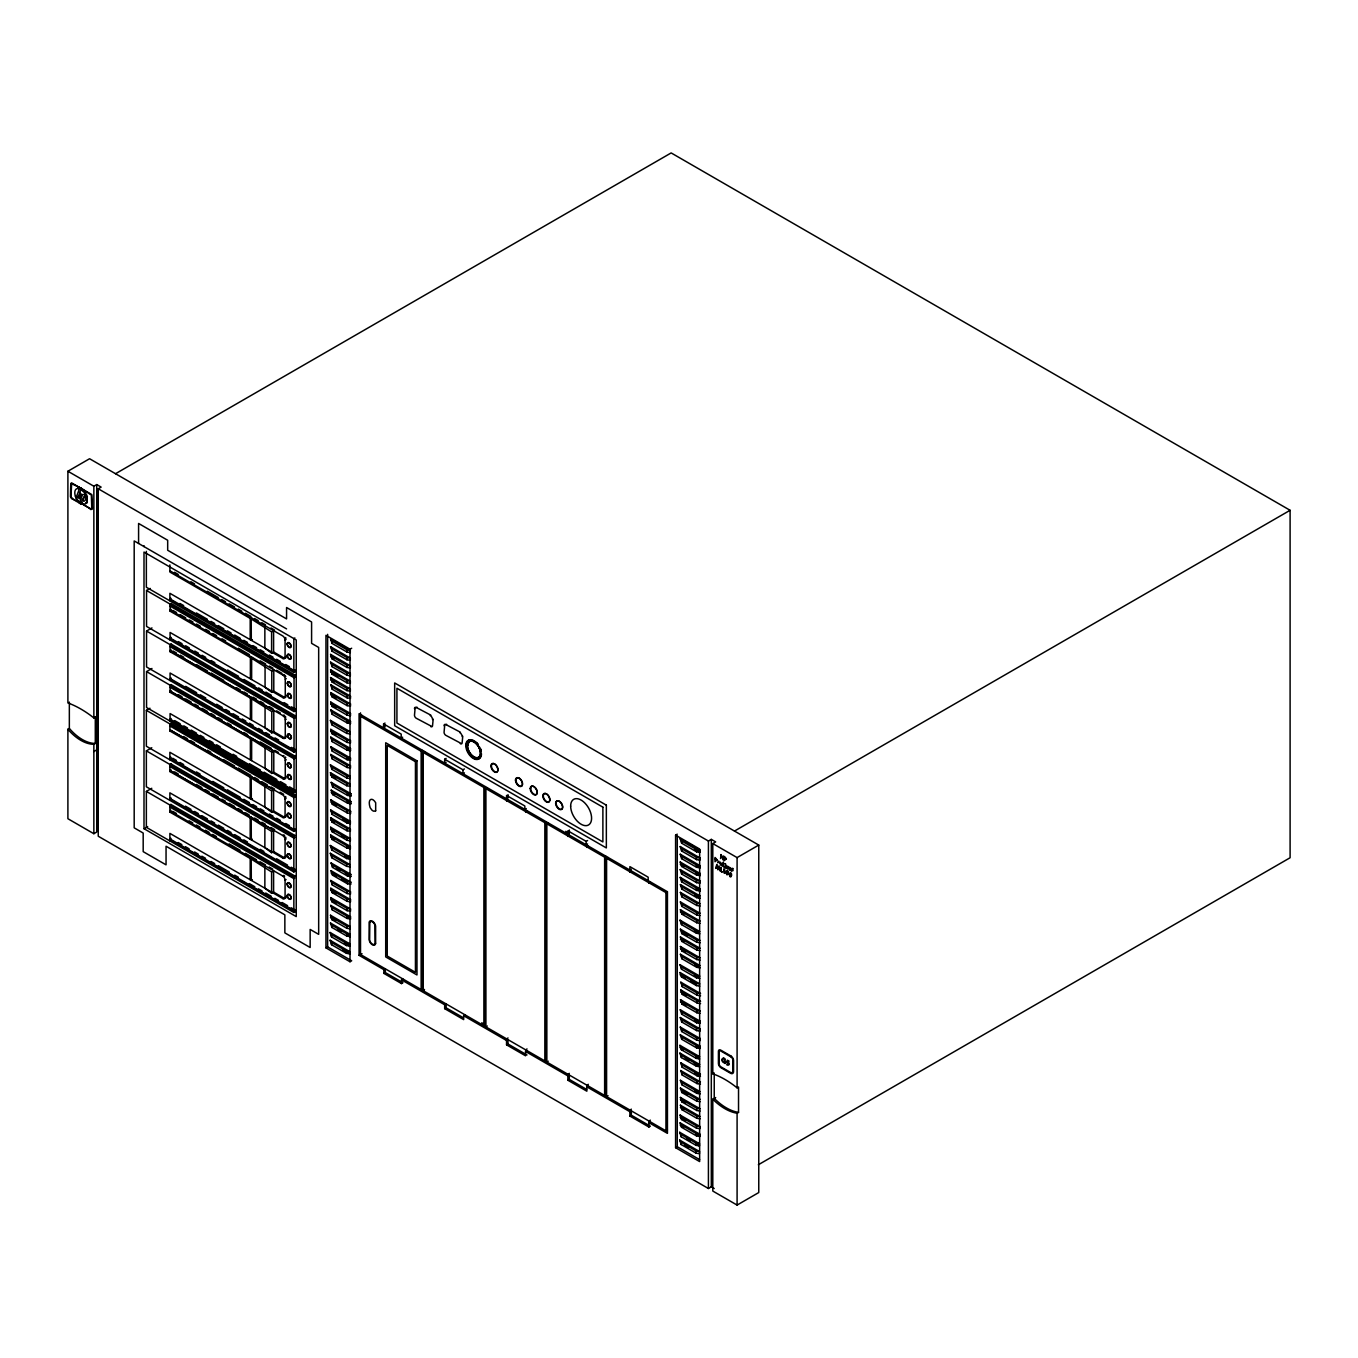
<?xml version="1.0" encoding="UTF-8"?>
<svg xmlns="http://www.w3.org/2000/svg" width="1358" height="1358" viewBox="0 0 1358 1358"><rect width="100%" height="100%" fill="white"/><g stroke="black" fill="none" stroke-linecap="round" stroke-linejoin="round"><path stroke-width="1.5" d="M87.387 501.968A7.876 4.549 60 0 1 86.589 503.02L85.944 503.394A8.437 4.872 60 0 1 81.955 503.479A18.791 10.847 60 0 1 81.225 503.105L81.056 503.122A18.282 10.558 60 0 1 79.681 502.273A18.588 10.728 60 0 1 78.951 501.764A7.554 4.363 60 0 1 75.386 496.23A9.353 5.398 60 0 1 75.013 490.985A7.944 4.583 60 0 1 78.594 488.557A24.342 14.055 60 0 1 79.307 488.931A23.527 13.58 60 0 1 80.648 489.695L81.616 488.524L70.786 483.295L70.446 496.366A1.714 0.985 60 0 0 71.719 498.505L80.767 503.886L82.159 500.27C85.792 504.463 87.964 493.922 82.617 494.465L79.358 503.071L80.869 503.835L81.786 502.783A18.791 10.847 60 0 0 82.261 503.037M71.261 497.079A1.714 0.985 60 0 1 70.989 496.043L71.702 482.922L91.801 494.567L92.344 507.96A2.054 1.188 60 0 1 90.901 509.012L81.174 503.377M80.682 493.514L78.475 497.979L79.918 498.81L81.361 494.736L79.545 492.682L81.616 488.507M78.696 488.507L79.494 487.318L78.594 488.557M78.391 497.079L76.455 496.705L79.698 488.065M80.648 489.695L80.75 489.763A24.495 14.14 60 0 1 81.463 490.221L82.448 488.982L81.565 490.17A8.063 4.651 60 0 1 86.725 497.147A7.876 4.549 60 0 1 86.029 503.343A7.876 4.549 60 0 0 86.725 497.147L87.37 496.773M77.745 497.452L79.901 493.056M75.471 496.179A7.554 4.363 60 0 0 79.053 501.696L78.951 501.764M96.741 716.26L93.855 717.924A99.915 57.681 60 0 0 67.9 702.935L67.9 471.243L89.577 458.732L758.766 845.083L758.766 1192.545L737.088 1205.072L712.797 1191.051L712.797 1099.199L715.683 1097.536M79.307 488.931L80.258 487.743L91.359 495.059L91.784 508.282A2.054 1.188 60 0 1 90.341 509.335M71.719 498.505L77.508 501.187M67.9 471.243L93.855 486.232L96.741 484.568L101.137 487.098L98.251 488.778L98.251 836.239L708.418 1188.505L711.303 1186.841L714.223 1188.539M115.532 473.721L671.158 152.928L1290.1 510.285L1290.1 857.747L758.324 1164.774M85.231 495.976L86.199 495.874M82.515 503.156L81.65 504.31L79.239 502.205M291.41 706.839L295.059 708.944L295.059 710.998L294.041 711.575L146.545 626.411L146.545 590.492L150.161 588.404M170.887 600.253L170.887 598.216L169.886 598.793L293.854 670.36L294.856 669.783L294.856 671.82L170.887 600.253L169.886 600.83L169.886 593.293L271.057 651.704M295.059 677.116L171.074 605.532L170.073 606.109L294.041 677.693L295.059 677.116L295.059 675.079L171.074 603.495L170.073 604.072L170.073 611.185L250.381 657.544L251.383 656.966L251.383 678.253L250.381 678.83L250.381 657.544M170.073 611.185L171.074 609.369L170.073 609.946L282.871 675.062A3.378 1.952 60 0 1 285.265 679.221L285.265 696.416A3.106 1.799 60 0 1 283.075 697.689L170.073 632.455L170.073 639.991L171.074 639.414L295.059 710.998M291.41 747.392L295.059 749.497L295.059 751.551L294.041 752.128L146.545 666.965L146.545 631.046L151.96 627.922M295.059 717.669L171.074 646.085L170.073 646.663L294.041 718.246L295.059 717.669L295.059 715.632L171.074 644.048L170.073 644.626L170.073 651.738L250.381 698.097L251.383 697.52L251.383 718.789L250.381 719.384L250.381 698.097M170.073 651.738L171.074 651.161L273.79 710.455L273.79 731.724L284.077 737.666A3.106 1.799 60 0 0 285.825 737.683M170.073 719.061L294.041 790.628L295.059 790.05L295.059 792.087L294.041 792.682L146.545 707.518L146.545 671.599L151.96 668.476M250.195 618.382L251.196 617.805L251.315 640.297L252.316 639.72L250.195 639.652L250.195 618.382L169.886 572.024L169.886 564.911M252.316 618.45L251.315 619.027L271.6 631.894L271.6 653.181L273.603 652.01L283.89 657.951A3.106 1.799 60 0 0 285.91 657.561M96.741 484.568L96.741 832.03L93.855 833.71L67.9 818.721L67.9 729.263L69.343 728.431A40.316 23.273 60 0 0 95.298 743.42L95.298 717.092M295.059 751.551L171.074 679.968L170.073 680.545L170.073 673.008L283.075 738.243L284.077 737.666M295.059 758.222L171.074 686.639L170.073 687.216L294.041 758.799L295.059 758.222L295.059 756.168L171.074 684.602L170.073 685.179L170.073 692.291L250.381 738.65L251.383 738.073L251.383 759.343L250.381 759.92L250.381 738.65M271.6 631.894L273.603 630.74L273.603 652.01M170.073 692.291L171.074 691.697L273.79 751.008L273.79 772.278L284.077 778.219A3.106 1.799 60 0 0 285.825 778.236M294.856 830.807L170.887 759.241L170.887 757.204L169.886 757.781L293.854 829.348L294.856 828.77L294.856 830.807L293.854 831.385L146.358 746.238L146.358 710.319L149.974 708.231M95.298 743.199L96.741 742.368M67.9 729.263A40.316 23.273 60 0 0 93.855 744.252L96.741 742.588M251.502 679.475L251.502 658.189L252.503 657.611M272.602 652.587L282.888 658.528A3.106 1.799 60 0 0 285.078 657.255L285.078 640.059L286.08 639.465M93.855 751.534L96.741 749.871M294.856 637.954L293.854 638.532L293.854 672.414L294.856 671.82M295.059 792.087L171.074 720.521L170.073 721.098L170.073 713.561L283.075 778.796L284.077 778.219M282.888 658.528L283.89 657.951M285.078 657.255L286.08 656.678M294.856 796.925L170.887 725.359L169.886 725.936L293.854 797.519L294.856 796.925L294.856 794.888L170.887 723.322L169.886 723.899L169.886 730.994L250.195 777.37L251.196 776.793L251.315 799.285L252.316 798.708L250.195 798.64L250.195 777.37M273.79 691.171L271.787 692.342L271.787 671.056L273.79 669.901L273.79 691.171L284.077 697.112A3.106 1.799 60 0 0 285.825 697.129M169.886 730.994L170.887 730.417L273.603 789.728L273.603 810.998L283.89 816.939A3.106 1.799 60 0 0 285.91 816.531M291.223 867.219L294.856 869.324L294.856 871.361L293.854 871.938L146.358 786.791L146.358 750.872L151.773 747.732M282.871 675.062L283.873 674.485A3.378 1.952 60 0 1 284.501 674.943M251.502 720.012L251.502 698.742L252.503 698.165M285.265 679.221L286.266 678.644M146.545 590.492L294.041 675.656L295.059 675.079M325.954 947.867L327.634 946.899L351.688 960.785L350.008 961.753L325.954 947.867L325.954 635.306L350.008 649.192L351.688 648.224M170.887 759.241L169.886 759.818L169.886 752.281L271.057 810.692M283.075 697.689L284.077 697.112M285.265 696.416L286.266 695.839M294.856 837.479L170.887 765.912L169.886 766.489L293.854 838.056L294.856 835.442L170.887 763.875L169.886 764.452L169.886 771.548L250.195 817.923L251.196 817.346L251.315 839.838L252.316 839.261L250.195 839.193L250.195 817.923M273.79 731.724L271.787 732.896L271.787 711.609L273.79 710.455M169.886 771.548L170.887 770.971L273.603 830.281L273.603 851.551L283.89 857.492A3.106 1.799 60 0 0 285.91 857.085M291.223 907.772L294.856 909.877L294.856 911.914L293.854 912.491L146.358 827.328L146.358 791.408L151.773 788.285M171.074 651.161L171.074 649.922L170.073 650.499L282.871 715.615L283.873 715.038A3.378 1.952 60 0 1 284.501 715.496M295.059 708.944L294.041 709.538L170.073 637.954L171.074 637.377L171.074 639.414M251.502 760.565L251.502 739.295L252.503 738.718M283.075 738.243A3.106 1.799 60 0 0 285.265 736.97L285.265 719.774L286.266 719.18M146.545 631.046L294.041 716.209L295.059 715.632M294.856 871.361L170.887 799.794L169.886 800.371L169.886 792.834L271.057 851.245M285.265 736.97L286.266 736.392M294.856 878.032L170.887 806.465L169.886 807.042L293.854 878.609L294.856 875.995L170.887 804.428L169.886 805.005L169.886 812.101L250.195 858.477L251.196 857.9L251.315 880.391L252.316 879.814L250.195 879.746L250.195 858.477M273.79 772.278L271.787 773.449L271.787 752.162L273.79 751.008M169.886 812.101L170.887 810.285L169.886 810.862L282.685 875.995A3.378 1.952 60 0 1 285.078 880.137L285.078 897.349A3.106 1.799 60 0 1 282.888 898.623L169.886 833.388L169.886 840.925L170.887 840.347L294.856 911.914M143.999 828.703L296.248 916.599L296.248 639.974L143.999 552.061L143.999 828.703L147.666 826.581M171.074 691.697L171.074 690.475L170.073 691.052L282.871 756.168L283.873 755.591M295.059 749.497L294.041 750.074L170.073 678.508M252.316 777.438L251.315 778.015L271.6 790.882L271.6 812.152L273.603 810.998M361.992 715.428L360.549 716.277L421.15 751.263L422.593 750.431L422.593 988.641L424.545 989.761L423.102 990.593L423.102 752.383L424.545 751.551M283.075 778.796A3.106 1.799 60 0 0 285.265 777.523L285.265 760.327L286.266 759.733M146.545 671.599L294.041 756.762L295.059 756.168M285.265 777.523L286.266 776.946M383.584 725.63L385.027 724.799L385.027 727.022L383.584 727.854L383.584 723.916L385.027 723.084M271.6 790.882L273.603 789.728M431.318 726.224L416.227 718.229A2.478 1.426 60 0 1 414.479 715.208L415.107 708.316M414.479 708.672A2.75 1.579 60 0 1 416.431 707.552L417.042 707.195M252.316 817.991L251.315 818.568L271.6 831.436L271.6 852.705L273.603 851.551M272.602 811.575L282.888 817.516A3.106 1.799 60 0 0 285.078 816.243L285.078 799.03L286.08 798.453M416.431 707.552L430.859 715.157M146.358 710.319L293.854 795.465L294.856 794.888M430.69 726.581A2.631 1.528 60 0 0 432.557 725.511L433.185 719.197M402.647 737.19L401.204 738.022L401.204 734.101L383.584 723.916M282.888 817.516L283.89 816.939M285.078 816.243L286.08 815.666M460.905 743.301L445.814 735.323A2.478 1.426 60 0 1 444.066 732.285L444.694 725.393M444.066 725.749A2.75 1.579 60 0 1 446.018 724.629L446.629 724.272M271.6 831.436L273.603 830.281M446.018 724.629L460.447 732.251M170.887 770.971L170.887 769.731L169.886 770.326L282.685 835.442L283.686 834.864A3.378 1.952 60 0 1 284.603 835.594M460.277 743.675A2.631 1.528 60 0 0 462.144 742.588L462.772 736.274M252.316 858.528L251.315 859.122L271.6 871.989L271.6 893.258L273.603 892.104L283.89 898.045A3.106 1.799 60 0 0 285.91 897.638M272.602 852.128L282.888 858.069A3.106 1.799 60 0 0 285.078 856.796L285.078 839.584L286.08 839.006M146.358 750.872L293.854 836.019L294.856 835.442M446.12 762.279L444.677 763.111L444.677 759.224L446.12 758.392M282.888 858.069L283.89 857.492M285.078 856.796L286.08 856.219M271.6 871.989L273.603 870.817L273.603 892.104M444.677 759.224L462.959 769.782L464.402 768.951M282.685 875.995L283.686 875.418A3.378 1.952 60 0 1 284.603 876.148M294.856 869.324L293.854 869.901L169.886 798.334L170.887 797.74L170.887 799.794M464.402 772.838L462.959 773.67L462.959 769.782M285.078 880.137L286.08 879.56M146.358 791.408L293.854 876.572L294.856 875.995M282.888 898.623L283.89 898.045M285.078 897.349L286.08 896.772M483.889 787.47L485.332 786.638L485.332 1024.849L483.889 1025.68L483.889 787.47L423.102 752.383M487.267 1025.969L485.825 1026.818L485.825 788.591L487.267 787.759M294.856 909.877L293.854 910.454L169.886 838.888L170.887 838.293L170.887 840.347M506.551 798.844L507.994 798.012L507.994 794.583M507.994 799.726L506.551 801.016M526.276 808.57L524.833 809.402L524.833 805.973L506.551 795.415L506.551 799.302M527.006 810.692L525.563 811.999M544.847 822.676L546.289 821.828L546.289 1060.055L544.847 1060.887L544.847 822.676L485.825 788.591M548.242 1061.175L546.799 1062.007L546.799 823.797L548.242 822.965M567.865 834.236L569.308 833.405L569.308 829.976M383.89 969.663L383.89 973.397L401.51 983.582L402.953 982.734L385.332 972.566L385.332 968.831L383.89 969.663L359.072 955.336L361.992 953.655M569.308 835.119L567.865 836.426M567.865 834.695L567.865 830.807L586.147 841.366L587.59 840.534M586.147 844.795L587.59 843.963M588.303 846.102L586.86 847.392M383.89 973.397L385.332 972.566M604.633 857.187L606.075 856.355L606.075 1094.565L604.633 1095.397L604.633 857.187L546.799 823.797M608.028 1095.685L606.585 1096.517L606.585 858.307L608.028 857.475M401.51 983.582L401.51 979.848L402.953 979.016M675.588 835.136L699.642 849.022L699.642 1161.582L675.588 1147.697L675.588 835.136L677.269 834.168M422.593 988.641L421.15 989.473L421.15 751.263M629.891 870.054L631.334 869.222M631.334 870.936L629.891 872.226M98.251 488.778L708.418 841.043L711.303 839.38L715.683 841.909L712.797 843.573L712.797 1073.822A87.489 50.501 60 0 1 737.088 1087.843L738.531 1086.994L738.531 1112.389L737.088 1113.22A49.652 28.671 60 0 1 712.797 1099.199M734.491 831.062L1290.1 510.285M650.346 881.919L648.903 883.209M401.51 979.848L444.677 1004.767L446.12 1003.935L446.12 1007.823L463.384 1017.787M444.677 1004.767L444.677 1008.655L446.12 1007.823M606.585 858.307L665.946 892.596L667.389 891.765M712.797 843.573L737.088 857.594L758.766 845.083M444.677 1008.655L463.672 1019.62L463.672 1015.733L465.115 1014.901M507.994 1037.936L506.551 1039.243M463.672 1015.733L506.551 1040.5L507.994 1039.651L507.994 1044.013L527.006 1054.979M506.551 1040.958L507.994 1040.109M506.551 1040.5L506.551 1044.845L507.994 1044.013M527.006 1048.919L525.563 1050.209M506.551 1044.845L525.563 1055.811L525.563 1051.465L527.006 1050.634L525.563 1051.924M569.308 1073.346L567.865 1074.636M525.563 1051.465L567.865 1075.892L569.308 1075.061L569.308 1079.406L586.588 1089.371M567.865 1076.351L569.308 1075.519M567.865 1075.892L567.865 1080.238L569.308 1079.406M588.303 1084.312L586.86 1085.602M567.865 1080.238L586.86 1091.204L586.86 1086.858L588.303 1086.027L586.86 1087.317M631.334 1109.147L629.891 1110.454M629.891 1111.71L631.334 1110.878L631.334 1115.224L650.346 1126.189L648.903 1127.021L629.891 1116.055L629.891 1111.71L586.86 1086.858M629.891 1112.168L631.334 1111.336M629.891 1116.055L631.334 1115.224M712.797 1073.822L714.24 1072.99L714.24 1098.367A49.652 28.671 60 0 0 738.531 1112.389M650.346 1120.129L648.903 1121.419M648.903 1127.021L648.903 1122.676L650.346 1121.844L648.903 1123.134M667.389 1129.975L665.946 1130.807L665.946 892.596M675.588 1147.697L677.269 1146.729L699.608 1159.613M330.571 638.939L332.014 641.163L346.935 649.769L350.296 650.329L350.296 652.553L346.935 651.993L332.014 643.386L330.571 638.939L350.296 650.329M330.571 646.714L332.014 648.937L346.935 657.544L350.296 658.104L350.296 660.327L346.935 659.767L332.014 651.161L330.571 646.714L350.296 658.104M330.605 654.403L332.048 656.627L346.952 665.233L350.33 665.793L350.33 668.017L346.952 667.457L332.048 658.851L330.605 654.403L350.33 665.793M330.605 662.178L332.048 664.401L346.952 673.025L350.33 673.568L350.33 675.792L346.952 675.232L332.048 666.625L330.605 662.178L350.33 673.568M330.605 669.783L332.048 672.006L346.952 680.613L350.33 681.173L350.33 683.38L346.952 682.836L332.048 674.213L330.605 669.783L350.33 681.173M330.605 677.557L332.048 679.781L346.952 688.387L350.33 688.947L350.33 691.171L346.952 690.611L332.048 682.005L330.605 677.557L350.33 688.947M330.758 684.788L332.201 687.012L347.122 695.619L350.483 696.179L350.483 698.402L347.122 697.842L332.201 689.236L330.758 684.788L350.483 696.179M330.758 692.58L332.201 694.787L347.122 703.41L350.483 703.953L350.483 706.177L347.122 705.634L332.201 697.01L330.758 692.58L350.483 703.953M330.758 702.103L332.201 704.327L347.122 712.933L350.483 713.493L350.483 715.717L347.122 715.157L332.201 706.55L330.758 702.103L350.483 713.493M330.758 709.878L332.201 712.101L347.122 720.725L350.483 721.268L350.483 723.491L347.122 722.931L332.201 714.325L330.758 709.878L350.483 721.268M330.435 720.368L331.878 722.592L346.799 731.198L350.16 731.758L350.16 733.982L346.799 733.422L331.878 724.816L330.435 720.368L350.16 731.758M330.758 729.365L332.201 731.589L347.122 740.195L350.483 740.755L350.483 742.979L347.122 742.419L332.201 733.812L330.758 729.365L350.483 740.755M330.758 737.139L332.201 739.363L347.122 747.969L350.483 748.53L350.483 750.753L347.122 750.193L332.201 741.587L330.758 737.139L350.483 748.53M330.758 746.679L332.201 748.903L347.122 757.509L350.483 758.07L350.483 760.276L347.122 759.733L332.201 751.127L330.758 746.679L350.483 758.07M330.758 754.454L332.201 756.678L347.122 765.284L350.483 765.844L350.483 768.068L347.122 767.508L332.201 758.901L330.758 754.454L350.483 765.844M330.435 764.927L331.878 767.151L346.799 775.758L350.16 776.318L350.16 778.541L346.799 777.981L331.878 769.375L330.435 764.927L350.16 776.318M330.435 772.702L331.878 774.926L346.799 783.549L350.16 784.092L350.16 786.316L346.799 785.756L331.878 777.149L330.435 772.702L350.16 784.092M680.205 838.769L681.648 840.992L696.552 849.599L699.93 850.142L699.93 852.366L696.552 851.822L681.648 843.199L680.205 838.769L699.93 850.142M331.199 782.378L332.642 784.601L347.563 793.208L350.924 793.768L350.924 795.992L347.563 795.432L332.642 786.825L331.199 782.378L350.924 793.768M680.205 846.543L681.648 848.767L696.552 857.373L699.93 857.933L699.93 860.157L696.552 859.597L681.648 850.991L680.205 846.543L699.93 857.933M331.199 790.152L332.642 792.376L347.563 800.982L350.924 801.543L350.924 803.766L347.563 803.206L332.642 794.6L331.199 790.152L350.924 801.543M680.222 854.233L681.665 856.457L696.586 865.063L699.947 865.623L699.947 867.847L696.586 867.287L681.665 858.68L680.222 854.233L699.947 865.623M330.911 799.913L332.354 802.12L347.258 810.743L350.619 811.286L350.619 813.51L347.258 812.967L332.354 804.343L330.911 799.913L350.619 811.286M680.222 862.007L681.665 864.231L696.586 872.838L699.947 873.398L699.947 875.621L696.586 875.061L681.665 866.455L680.222 862.007L699.947 873.398M330.639 809.945L332.082 812.152L347.003 820.775L350.364 821.318L350.364 823.542L347.003 822.999L332.082 814.376L330.639 809.945L350.364 821.318M680.222 869.595L681.665 871.819L696.586 880.425L699.947 880.986L699.947 883.209L696.586 882.649L681.665 874.043L680.222 869.595L699.947 880.986M330.639 817.72L332.082 819.943L347.003 828.55L350.364 829.11L350.364 831.317L347.003 830.773L332.082 822.15L330.639 817.72L350.364 829.11M680.222 877.37L681.665 879.594L696.586 888.217L699.947 888.76L699.947 890.984L696.586 890.424L681.665 881.817L680.222 877.37L699.947 888.76M680.392 884.618L681.835 886.842L696.739 895.448L700.117 896.008L680.392 884.618L681.835 889.066L696.739 897.672L700.117 898.232L694.736 895.126M330.639 827.243L332.082 829.466L347.003 838.09L350.364 838.633L350.364 840.857L347.003 840.296L332.082 831.69L330.639 827.243L350.364 838.633M680.392 892.393L681.835 894.616L696.739 903.223L700.117 903.783L680.392 892.393L681.835 896.84L696.739 905.447L700.117 906.007M330.639 835.034L332.082 837.241L347.003 845.864L350.364 846.407L350.364 848.631L347.003 848.088L332.082 839.465L330.639 835.034L350.364 846.407M680.392 901.933L681.835 904.156L696.739 912.763L700.117 913.323L680.392 901.933L681.835 906.38L696.739 914.986L700.117 915.547M330.317 845.508L331.759 847.731L346.68 856.338L350.041 856.898L330.317 845.508L331.759 849.955L346.68 858.562L350.041 859.122L344.66 856.015M680.392 909.707L681.835 911.931L696.739 920.537L700.117 921.097L680.392 909.707L681.835 914.155L696.739 922.761L700.117 923.321M330.317 853.282L331.759 855.506L346.68 864.112L350.041 864.673L330.317 853.282L331.759 857.73L346.68 866.336L350.041 866.896M680.052 920.181L681.512 922.405L696.416 931.028L699.777 931.571L680.052 920.181L681.512 924.628L696.416 933.235L699.777 933.795L694.413 930.688M331.08 862.958L332.523 865.182L347.444 873.788L350.805 874.348L350.805 876.555L347.444 876.012L332.523 867.389L331.08 862.958L350.805 874.348M331.08 870.733L332.523 872.956L347.444 881.563L350.805 882.123L350.805 884.347L347.444 883.786L332.523 875.18L331.08 870.733L350.805 882.123M680.392 929.178L681.835 931.401L696.739 940.025L700.117 940.568L680.392 929.178L681.835 933.625L696.739 942.231L700.117 942.791M680.392 936.969L681.835 939.176L696.739 947.799L700.117 948.342L680.392 936.969L681.835 941.4L696.739 950.023L700.117 950.566M330.792 880.476L332.235 882.7L347.139 891.306L350.5 891.866L350.5 894.09L347.139 893.53L332.235 884.924L330.792 880.476L350.5 891.866M330.792 888.251L332.235 890.475L347.139 899.098L350.5 899.641L350.5 901.865L347.139 901.305L332.235 892.698L330.792 888.251L350.5 899.641M680.392 946.492L681.835 948.716L696.739 957.322L700.117 957.882L680.392 946.492L681.835 950.94L696.739 959.546L700.117 960.106M680.392 954.267L681.835 956.49L696.739 965.114L700.117 965.657L680.392 954.267L681.835 958.714L696.739 967.337L700.117 967.881L694.736 964.774M330.775 897.621L332.218 899.828L347.122 908.451L350.5 908.994L350.5 911.218L347.122 910.675L332.218 902.051L330.775 897.621L350.5 908.994M330.775 905.396L332.218 907.619L347.122 916.226L350.5 916.786L350.5 918.993L347.122 918.449L332.218 909.826L330.775 905.396L350.5 916.786M680.052 964.757L681.512 966.981L696.416 975.587L699.777 976.147L680.052 964.757L681.512 969.205L696.416 977.811L699.777 978.371L694.413 975.265M680.052 972.532L681.512 974.755L696.416 983.362L699.777 983.922L680.052 972.532L681.512 976.979L696.416 985.585L699.777 986.146M330.486 915.241L331.929 917.465L346.85 926.088L350.211 926.631L350.211 928.855L346.85 928.295L331.929 919.689L330.486 915.241L350.211 926.631M330.486 923.033L331.929 925.239L346.85 933.863L350.211 934.406L350.211 936.63L346.85 936.086L331.929 927.463L330.486 923.033L350.211 934.406M680.833 982.207L682.276 984.414L697.18 993.038L700.558 993.581L680.833 982.207L682.276 986.638L697.18 995.261L700.558 995.804M680.833 989.982L682.276 992.206L697.18 1000.812L700.558 1001.372L680.833 989.982L682.276 994.412L697.18 1003.036L700.558 1003.579M330.096 932.488L331.539 934.711L346.443 943.318L349.821 943.878L349.821 946.102L346.443 945.541L331.539 936.935L330.096 932.488L349.821 943.878M330.096 940.262L331.539 942.486L346.443 951.092L349.821 951.652L349.821 953.876L346.443 953.316L331.539 944.71L330.096 940.262L349.821 951.652M680.528 999.726L681.971 1001.949L696.892 1010.556L700.253 1011.116L680.528 999.726L681.971 1004.173L696.892 1012.779L700.253 1013.34M680.273 1009.758L681.716 1011.982L696.62 1020.588L699.998 1021.148L699.998 1023.372L696.62 1022.812L681.716 1014.205L680.273 1009.758L699.998 1021.148M680.273 1017.532L681.716 1019.756L696.62 1028.362L699.998 1028.923L699.998 1031.146L696.62 1030.586L681.716 1021.98L680.273 1017.532L699.998 1028.923M680.273 1027.072L681.716 1029.296L696.62 1037.902L699.998 1038.463L699.998 1040.686L696.62 1040.126L681.716 1031.52L680.273 1027.072L699.998 1038.463M680.273 1034.847L681.716 1037.071L696.62 1045.677L699.998 1046.237L699.998 1048.461L696.62 1047.901L681.716 1039.294L680.273 1034.847L699.998 1046.237M679.934 1045.337L681.376 1047.544L696.298 1056.168L699.659 1056.711L679.934 1045.337L681.376 1049.768L696.298 1058.391L699.659 1058.934L696.077 1056.863M679.934 1053.112L681.376 1055.336L696.298 1063.942L699.659 1064.502L679.934 1053.112L681.376 1057.559L696.298 1066.166L699.659 1066.709L694.294 1063.62M680.714 1062.771L682.157 1064.995L697.061 1073.601L700.439 1074.161L680.714 1062.771L682.157 1067.218L697.061 1075.825L700.439 1076.385L695.058 1073.278M680.714 1070.545L682.157 1072.769L697.061 1081.392L700.439 1081.936L680.714 1070.545L682.157 1074.993L697.061 1083.599L700.439 1084.159M680.409 1080.306L681.852 1082.53L696.773 1091.136L700.134 1091.696L680.409 1080.306L681.852 1084.753L696.773 1093.36L700.134 1093.92L694.753 1090.813M680.409 1088.081L681.852 1090.304L696.773 1098.911L700.134 1099.471L680.409 1088.081L681.852 1092.528L696.773 1101.134L700.134 1101.694M680.392 1097.434L681.835 1099.657L696.756 1108.264L700.117 1108.824L680.392 1097.434L681.835 1101.881L696.756 1110.488L700.117 1111.048M680.392 1105.208L681.835 1107.432L696.756 1116.038L700.117 1116.599L680.392 1105.208L681.835 1109.656L696.756 1118.262L700.117 1118.822M680.12 1115.071L681.563 1117.294L696.467 1125.901L699.845 1126.461L699.845 1128.685L696.467 1128.125L681.563 1119.518L680.12 1115.071L699.845 1126.461M680.12 1122.845L681.563 1125.069L696.467 1133.675L699.845 1134.236L699.845 1136.459L696.467 1135.899L681.563 1127.293L680.12 1122.845L699.845 1134.236M679.713 1132.3L681.156 1134.524L696.077 1143.147L699.438 1143.691L699.438 1145.914L696.077 1145.354L681.156 1136.748L679.713 1132.3L699.438 1143.691M679.713 1140.092L681.156 1142.299L696.077 1150.922L699.438 1151.465L699.438 1153.689L696.077 1153.146L681.156 1144.522L679.713 1140.092L699.438 1151.465M694.549 849.259L699.93 852.366M83.941 504.989L90.901 509.012M286.572 628.907L134.187 540.925L134.187 827.837L143.184 833.048L143.184 851.653L166.049 864.842L166.049 846.238L284.857 914.834L284.857 932.878L310.15 947.494L310.15 929.432L318.672 934.355L318.672 647.443L311.593 643.352L311.593 621.964L286.572 607.518L286.572 618.909L167.679 550.262L167.679 540.263L138.584 523.458L138.584 543.455M696.365 865.776L699.947 867.847M330.605 656.627L334.187 658.698M174.537 572.295L178.17 574.4M190.901 581.75L194.534 583.855M207.282 591.205L218.197 597.52M221.829 599.608L225.462 601.713M229.112 603.818L234.561 606.958M238.21 609.063L241.843 611.168M245.475 613.273L250.941 616.413M254.574 618.518L258.224 620.623M261.856 622.728L265.489 624.816M270.955 627.973L274.588 630.078M680.222 864.231L683.804 866.302M696.365 873.55L699.947 875.621M169.886 570.784L282.685 635.9A3.378 1.952 60 0 1 285.078 640.059M330.605 672.006L337.769 676.131M696.365 888.913L699.947 890.984M330.605 679.781L334.187 681.852M180.003 603.478L183.653 605.583M196.418 612.95L207.35 619.265M210.999 621.37L214.649 623.475M218.298 625.58L223.764 628.737M227.414 630.842L231.047 632.947M234.696 635.052L240.162 638.209M243.812 640.314L247.462 642.419M252.928 645.576L256.577 647.681M260.227 649.786L263.876 651.891M269.342 655.048L272.992 657.153M276.625 659.258L280.274 661.363M285.74 664.52L289.39 666.625M293.854 672.414L146.358 587.25L146.358 551.331M330.758 694.787L336.139 697.893M565.726 831.334L569.308 833.405M172.907 610.421L176.54 612.526M180.173 614.614L185.639 617.771M189.271 619.876L192.904 621.964M196.554 624.069L200.186 626.174M205.652 629.331L209.285 631.419M212.917 633.524L216.567 635.629M222.016 638.769L225.666 640.874M238.397 648.224L249.312 654.539M260.227 660.837L265.693 663.994M269.325 666.082L272.958 668.187M276.608 670.292L282.057 673.432M251.502 658.189L271.787 671.056M330.758 704.327L336.139 707.433M680.392 911.931L683.974 914.002M346.901 721.421L350.483 723.491M178.373 641.587L182.023 643.692M185.673 645.797L189.305 647.902M194.788 651.059L198.421 653.164M202.07 655.269L205.72 657.374M211.186 660.531L214.836 662.636M227.601 670.003L238.533 676.318M243.999 679.475L254.948 685.79M258.597 687.895L262.23 690M265.879 692.105L271.345 695.262M284.111 702.629L287.76 704.734M683.974 933.472L687.555 935.543M330.758 731.589L336.139 734.695M680.392 939.176L683.974 941.247M346.901 748.682L350.483 750.753M172.907 650.974L176.54 653.062M180.173 655.167L183.822 657.272M196.554 664.622L207.468 670.92M211.101 673.025L223.832 680.375M236.581 687.725L240.213 689.83M243.846 691.935L247.496 694.04M252.944 697.18L256.594 699.285M260.227 701.39L263.859 703.495M269.325 706.635L272.958 708.74M276.608 710.845L280.24 712.95M251.502 698.742L271.787 711.609M680.392 948.716L685.773 951.822M346.901 758.222L350.483 760.276M185.673 686.35L196.604 692.665M200.254 694.77L205.72 697.927M216.652 704.242L222.135 707.399M225.768 709.504L229.417 711.609M233.067 713.714L238.533 716.871M242.182 718.976L245.832 721.081M249.482 723.186L253.114 725.291M258.597 728.448L262.23 730.553M265.879 732.658L269.529 734.763M274.995 737.92L278.645 740.025M680.052 974.755L685.434 977.862M690.815 980.968L694.413 983.039M330.435 774.926L335.816 778.032M178.356 694.668L181.989 696.773M185.639 698.878L191.088 702.018M194.737 704.123L198.37 706.228M202.002 708.333L207.468 711.473M211.101 713.578L214.751 715.683M218.383 717.788L222.016 719.876M227.482 723.033L231.115 725.138M243.846 732.488L247.496 734.593M260.227 741.943L271.142 748.241M274.774 750.346L278.424 752.451M347.342 793.921L350.924 795.992M251.502 739.295L271.787 752.162M680.833 992.206L686.214 995.312M331.199 792.376L334.781 794.447M347.342 801.695L350.924 803.766M680.528 1001.949L685.909 1005.056M330.911 802.12L336.275 805.226M694.617 1020.265L699.998 1023.372M174.724 720.589L180.19 723.746M183.839 725.851L187.489 727.956M191.138 730.061L196.604 733.218M200.254 735.323L203.904 737.428M209.37 740.585L213.019 742.69M216.652 744.795L220.302 746.9M233.067 754.267L236.716 756.372M249.482 763.739L260.413 770.054M264.063 772.159L276.828 779.526M280.461 781.631L285.944 784.788M289.577 786.893L293.226 788.998M343.201 819.4L350.364 823.542M330.639 819.943L334.221 822.014M183.619 736.545L187.268 738.633M190.901 740.738L194.534 742.843M207.282 750.193L210.914 752.298M223.646 759.648L234.561 765.946M238.21 768.051L250.941 775.401M254.574 777.506L258.224 779.611M261.856 781.699L267.322 784.856M270.955 786.961L274.588 789.066M280.054 792.206L283.686 794.311M169.886 729.772L282.685 794.888A3.378 1.952 60 0 1 285.078 799.03M330.639 829.466L334.238 831.537M341.401 835.679L344.983 837.75M696.416 1046.39L699.998 1048.461M330.639 837.241L334.238 839.312M346.782 846.56L350.364 848.631M679.934 1047.544L683.532 1049.615M172.721 758.256L176.353 760.361M180.003 762.466L183.653 764.571M196.418 771.938L200.067 774.043M212.816 781.41L223.764 787.725M227.414 789.83L240.162 797.197M243.812 799.302L249.278 802.459M252.928 804.564L256.577 806.669M260.227 808.774L263.876 810.879M269.342 814.036L272.992 816.141M276.625 818.246L280.274 820.351M285.74 823.508L289.39 825.613M685.315 1058.442L688.913 1060.513M174.537 771.836L178.17 773.941M196.367 784.449L201.816 787.589M205.465 789.694L209.098 791.799M212.731 793.904L218.197 797.044M221.829 799.149L225.462 801.254M229.112 803.359L234.561 806.499M238.21 808.604L241.843 810.709M245.475 812.797L249.125 814.902M254.574 818.059L258.224 820.164M261.856 822.252L265.489 824.357M270.955 827.514L274.588 829.602M336.461 868.288L340.043 870.342M345.424 873.449L350.805 876.555M331.08 872.956L336.461 876.063M341.843 879.169L345.424 881.24M683.991 1092.375L687.589 1094.446M185.469 806.177L190.952 809.334M194.584 811.439L198.234 813.544M201.884 815.649L207.35 818.806M210.999 820.911L214.649 823.016M218.298 825.121L223.764 828.278M227.414 830.383L231.047 832.488M234.696 834.593L240.162 837.75M243.812 839.855L247.462 841.96M260.227 849.327L263.876 851.432M276.625 858.799L287.573 865.114M330.792 890.475L336.156 893.581M680.392 1099.657L685.773 1102.764M330.775 899.828L336.156 902.934M172.704 811.337L176.353 813.442M189.085 820.792L192.717 822.897M196.367 825.002L199.999 827.09M205.465 830.247L209.098 832.352M212.731 834.457L216.38 836.545M229.112 843.895L240.026 850.21M245.475 853.35L256.39 859.665M260.04 861.753L265.489 864.91M269.139 867.015L272.771 869.12M680.392 1107.432L683.991 1109.503M346.918 916.922L350.5 918.993M680.12 1117.294L685.501 1120.401M330.486 917.465L335.867 920.571M680.12 1125.069L683.702 1127.14M696.247 1134.388L699.845 1136.459M337.667 929.381L341.248 931.452M346.63 934.559L350.211 936.63M178.187 842.503L181.836 844.608M185.469 846.713L189.118 848.818M194.584 851.975L198.234 854.097M201.884 856.202L205.533 858.307M210.999 861.464L214.649 863.569M218.298 865.674L229.23 871.989M234.696 875.146L238.346 877.251M249.278 883.566L254.761 886.723M258.393 888.828L262.043 890.933M265.693 893.038L271.159 896.195M274.808 898.3L278.458 900.405M282.108 902.51L287.573 905.667M686.893 1138.666L690.475 1140.737M695.856 1143.843L699.438 1145.914M344.44 942.995L349.821 946.102M481.751 1022.795L485.332 1024.849M667.202 1131.57L360.515 954.504L360.515 712.865M648.903 1122.676L667.44 1133.37L667.44 891.731L359.072 713.697L359.072 955.336M685.094 1145.405L688.693 1147.476M342.64 949.734L349.821 953.876M271.6 653.181L264.861 648.122L264.861 626.853M271.787 692.342L265.065 687.301L265.065 666.014M271.787 732.896L265.065 727.854L265.065 706.567M271.787 773.449L265.065 768.39L265.065 747.121M271.6 812.152L264.861 807.11L264.861 785.841M271.6 852.705L264.861 847.664L264.861 826.394M271.6 893.258L264.861 888.217L264.861 866.947M737.088 857.594L737.088 1087.843M737.088 1113.22L737.088 1205.072M711.303 839.38L711.303 1186.841M708.418 841.043L708.418 1188.505M697.18 993.038L697.18 995.261M697.18 1000.812L697.18 1003.036M697.061 1073.601L697.061 1075.825M697.061 1081.392L697.061 1083.599M696.739 895.448L696.739 897.672M696.739 903.223L696.739 905.447M696.739 912.763L696.739 914.986M696.739 920.537L696.739 922.761M696.739 940.025L696.739 942.231M696.739 947.799L696.739 950.023M696.739 957.322L696.739 959.546M696.739 965.114L696.739 967.337M696.892 1010.556L696.892 1012.779M696.773 1091.136L696.773 1093.36M696.773 1098.911L696.773 1101.134M696.756 1108.264L696.756 1110.488M696.756 1116.038L696.756 1118.262M696.552 849.599L696.552 851.822M696.552 857.373L696.552 859.597M696.586 865.063L696.586 867.287M696.586 872.838L696.586 875.061M696.586 880.425L696.586 882.649M696.586 888.217L696.586 890.424M696.62 1020.588L696.62 1022.812M696.62 1028.362L696.62 1030.586M696.62 1037.902L696.62 1040.126M696.62 1045.677L696.62 1047.901M696.467 1125.901L696.467 1128.125M696.467 1133.675L696.467 1135.899M696.416 931.028L696.416 933.235M696.416 975.587L696.416 977.811M696.416 983.362L696.416 985.585M696.298 1056.168L696.298 1058.391M696.298 1063.942L696.298 1066.166M696.077 1143.147L696.077 1145.354M696.077 1150.922L696.077 1153.146M682.276 984.414L682.276 986.638M682.276 992.206L682.276 994.412M682.157 1064.995L682.157 1067.218M682.157 1072.769L682.157 1074.993M681.835 886.842L681.835 889.066M681.835 894.616L681.835 896.84M681.835 904.156L681.835 906.38M681.835 911.931L681.835 914.155M681.835 931.401L681.835 933.625M681.835 939.176L681.835 941.4M681.835 948.716L681.835 950.94M681.835 956.49L681.835 958.714M681.971 1001.949L681.971 1004.173M681.852 1082.53L681.852 1084.753M681.852 1090.304L681.852 1092.528M681.835 1099.657L681.835 1101.881M681.835 1107.432L681.835 1109.656M681.648 840.992L681.648 843.199M681.648 848.767L681.648 850.991M681.665 856.457L681.665 858.68M681.665 864.231L681.665 866.455M681.665 871.819L681.665 874.043M681.665 879.594L681.665 881.817M681.512 922.405L681.512 924.628M681.512 966.981L681.512 969.205M681.512 974.755L681.512 976.979M681.716 1011.982L681.716 1014.205M681.716 1019.756L681.716 1021.98M681.716 1029.296L681.716 1031.52M681.716 1037.071L681.716 1039.294M681.563 1117.294L681.563 1119.518M681.563 1125.069L681.563 1127.293M681.376 1047.544L681.376 1049.768M681.376 1055.336L681.376 1057.559M681.156 1134.524L681.156 1136.748M681.156 1142.299L681.156 1144.522M677.269 836.273L677.269 1146.729M648.173 880.612L648.173 877.183L629.891 866.625L629.891 870.512M586.147 841.366L586.147 845.253M350.008 649.192L350.008 961.753M347.563 793.208L347.563 795.432M347.563 800.982L347.563 803.206M347.444 873.788L347.444 876.012M347.444 881.563L347.444 883.786M347.122 695.619L347.122 697.842M347.122 703.41L347.122 705.634M347.122 712.933L347.122 715.157M347.122 720.725L347.122 722.931M347.122 740.195L347.122 742.419M347.122 747.969L347.122 750.193M347.122 757.509L347.122 759.733M347.122 765.284L347.122 767.508M347.258 810.743L347.258 812.967M347.139 891.306L347.139 893.53M347.139 899.098L347.139 901.305M347.122 908.451L347.122 910.675M347.122 916.226L347.122 918.449M346.935 649.769L346.935 651.993M346.935 657.544L346.935 659.767M346.952 665.233L346.952 667.457M346.952 673.025L346.952 675.232M346.952 680.613L346.952 682.836M346.952 688.387L346.952 690.611M346.799 731.198L346.799 733.422M346.799 775.758L346.799 777.981M346.799 783.549L346.799 785.756M347.003 820.775L347.003 822.999M347.003 828.55L347.003 830.773M347.003 838.09L347.003 840.296M347.003 845.864L347.003 848.088M346.85 926.088L346.85 928.295M346.85 933.863L346.85 936.086M346.68 856.338L346.68 858.562M346.68 864.112L346.68 866.336M346.443 943.318L346.443 945.541M346.443 951.092L346.443 953.316M332.642 784.601L332.642 786.825M332.642 792.376L332.642 794.6M332.354 802.12L332.354 804.343M332.523 865.182L332.523 867.389M332.523 872.956L332.523 875.18M332.048 672.006L332.048 674.213M332.048 679.781L332.048 682.005M332.201 687.012L332.201 689.236M332.201 694.787L332.201 697.01M332.201 704.327L332.201 706.55M332.201 712.101L332.201 714.325M332.201 731.589L332.201 733.812M332.201 739.363L332.201 741.587M332.201 748.903L332.201 751.127M332.201 756.678L332.201 758.901M332.082 812.152L332.082 814.376M332.082 819.943L332.082 822.15M332.082 829.466L332.082 831.69M332.082 837.241L332.082 839.465M332.235 882.7L332.235 884.924M332.235 890.475L332.235 892.698M332.218 899.828L332.218 902.051M332.218 907.619L332.218 909.826M332.014 641.163L332.014 643.386M332.014 648.937L332.014 651.161M332.048 656.627L332.048 658.851M332.048 664.401L332.048 666.625M331.878 722.592L331.878 724.816M331.878 767.151L331.878 769.375M331.878 774.926L331.878 777.149M331.759 847.731L331.759 849.955M331.759 855.506L331.759 857.73M331.929 917.465L331.929 919.689M331.929 925.239L331.929 927.463M331.539 934.711L331.539 936.935M331.539 942.486L331.539 944.71M327.634 634.339L327.634 946.899M294.041 675.656L294.041 711.575M294.041 716.209L294.041 752.128M294.041 756.762L294.041 792.682M293.854 795.465L293.854 831.385M293.854 836.019L293.854 871.938M293.854 876.572L293.854 912.491M171.074 603.495L171.074 605.532M171.074 644.048L171.074 646.085M171.074 677.931L171.074 679.968M171.074 684.602L171.074 686.639M171.074 718.484L171.074 720.521M170.887 723.322L170.887 725.359M170.887 763.875L170.887 765.912M170.887 804.428L170.887 806.465M143.999 545.661L143.999 546.595M93.855 486.232L93.855 717.924M93.855 744.252L93.855 833.71M69.343 702.103L69.343 728.431M481.496 753.758A10.66 6.145 60 0 1 472.652 757.221A10.66 6.145 60 0 1 466.88 742.351A10.66 6.145 60 0 1 477.727 744.048M480.477 748.818A10.66 6.145 60 0 1 481.241 751.364M467.967 745.219A9.37 5.415 60 0 1 468.866 741.892M476.319 742.639A9.37 5.415 60 0 1 477.914 744.32A9.099 5.262 60 0 0 474.604 741.604M480.342 748.53A9.37 5.415 60 0 1 481.004 750.753M481.004 754.709A9.37 5.415 60 0 1 480.342 756.168M468.154 745.321A9.099 5.262 60 0 1 469.019 742.096M479.153 746.408A9.099 5.262 60 0 1 480.817 750.702M480.817 754.556A9.099 5.262 60 0 1 480.172 755.965M430.231 715.53A3.293 1.901 60 0 1 432.557 719.553M459.819 732.607A3.293 1.901 60 0 1 462.144 736.63M72.28 498.182A1.714 0.985 60 0 1 71.651 497.656M78.017 488.184A7.944 4.583 60 0 1 79.256 488.184M86.589 503.02A8.437 4.872 60 0 1 85.758 503.495M82.125 489.848A8.063 4.651 60 0 1 83.755 491.036M84.773 492.105A8.063 4.651 60 0 1 86.114 493.973M86.488 494.668A8.063 4.651 60 0 1 87.133 496.06M285.587 796.484A3.378 1.952 60 0 1 285.893 797.299M285.078 675.554A3.378 1.952 60 0 1 285.774 676.674M282.871 756.168A3.378 1.952 60 0 1 285.265 760.327M285.333 757A3.378 1.952 60 0 1 285.774 757.764M282.685 835.442A3.378 1.952 60 0 1 285.078 839.584M285.587 837.037A3.378 1.952 60 0 1 285.893 837.852M285.587 637.496A3.378 1.952 60 0 1 285.893 638.311M282.871 715.615A3.378 1.952 60 0 1 285.265 719.774M285.333 716.447A3.378 1.952 60 0 1 285.774 717.228M726.224 1061.871L725.172 1063.518L722.728 1061.956A3.276 1.884 60 0 1 721.913 1060.343A2.92 1.698 60 0 1 721.76 1059.325L723.508 1057.899A4.023 2.326 60 0 1 724.934 1058.867L725.121 1059.834A2.733 1.579 60 0 0 724.001 1058.799L723.661 1058.629A2.241 1.29 60 0 0 722.829 1058.646L722.609 1060.802L724.849 1062.771A1.765 1.018 60 0 0 725.393 1062.567L724.51 1060.887L726.224 1061.871M731.419 875.333C729.212 879.356 729.891 869.052 731.419 875.333M729.212 873.584C730.451 882.734 733.795 870.139 729.212 873.584M726.241 866.523L726.241 867.1A1.782 1.018 60 0 0 726.564 868.017C729.755 871.955 729.178 864.384 726.241 866.523M727.973 874.043C723.712 874.637 730.91 876.046 727.226 871.378L728.499 871.53L726.853 870.58L726.343 872.532L727.973 874.043M728.516 1063.993C722.931 1064.349 732.641 1067.711 727.701 1061.039L729.093 1061.209L727.277 1060.157L726.717 1062.329L728.516 1063.993M728.329 868.034C726.038 869.765 727.107 864.214 728.329 868.034M720.13 863.111L721.454 864.656L720.13 863.111M722.167 864.452L720.928 865.182A1.816 1.052 60 0 1 720.436 864.791L720.215 862.126L722.167 864.452M725.291 872.736C722.88 876.385 723.525 862.058 725.291 872.736M716.617 859.631L715.513 859.733L715.513 858.256L716.617 859.631M725.834 858.562L724.731 858.68L724.731 857.204L725.834 858.562M717.143 859.92L715.021 861.702L715.021 857.475L717.143 859.92M726.36 858.85L724.238 860.649L724.238 856.406L726.36 858.85M729.959 868.509L729.925 870.308L729.416 867.27L731.249 868.492L731.47 871.208L729.959 868.509M718.416 861.855C716.549 865.369 719.825 858.986 718.416 861.855M725.647 864.197L724.9 863.603L725.647 864.197M716.752 864.571L715.751 868.407L716.854 866.319L717.89 869.816L718.942 867.558L720.029 870.885L719.027 865.895L717.89 868.39L716.752 864.571M369.817 922.184L369.631 939.787A3.904 2.258 60 0 0 372.364 944.183A3.904 2.258 60 0 0 375.114 942.961L374.91 925.121A3.972 2.292 60 0 0 372.364 921.776A3.972 2.292 60 0 0 369.817 922.184M84.485 496.4L83.177 499.999L82.363 499.523L84.485 496.4M375.674 810.845L373.976 811.235A5.211 3.005 60 0 1 371.82 809.996L370.123 807.637C367.305 798.86 372.058 796.637 375.674 802.748L375.674 810.845M721.081 854.589L720.572 858.528L721.081 856.779L722.829 857.798C723.237 864.825 723.407 851.704 722.829 857.221L721.081 856.219L721.081 854.589M723.322 862.262L722.829 866.2L724.51 867.185L723.322 865.929L723.322 862.262M732.76 868.407C730.468 869.646 734.169 873.262 732.76 868.407M725.511 865.029L725.511 867.762L725.511 865.029M721.115 867.287L720.623 871.225L722.32 872.192L721.115 870.936L721.115 867.287M606.347 805.158L394.669 682.955L394.669 725.732L606.347 847.935L606.347 805.158M602.884 807.161L396.926 688.251L396.926 723.033L602.884 841.943L602.884 807.161M416.974 760.819L385.706 742.758L385.706 956.915L416.974 974.959L416.974 760.819M415.446 761.702L387.234 745.406L387.234 956.032L415.446 972.328L415.446 761.702M730.91 1055.998L720.691 1050.09A3.208 1.85 60 0 0 718.416 1051.398L718.416 1063.399A3.531 2.037 60 0 0 720.911 1067.711L730.519 1073.261A4.312 2.495 60 0 0 733.575 1071.513L733.575 1060.598A3.768 2.173 60 0 0 730.91 1055.998M730.91 1056.847L720.691 1050.939A2.173 1.256 60 0 0 719.146 1051.822L719.146 1063.823A2.495 1.443 60 0 0 720.911 1066.862L730.519 1072.413A3.276 1.884 60 0 0 732.845 1071.089L732.845 1060.174A2.716 1.579 60 0 0 730.91 1056.847M375.623 943.318L375.623 926.105A4.685 2.699 60 0 0 372.364 921.182A4.685 2.699 60 0 0 369.121 922.371L369.121 939.566A4.617 2.665 60 0 0 372.364 944.778A4.617 2.665 60 0 0 375.623 943.318M465.777 745.423A10.66 6.145 60 0 0 477.082 759.495A10.66 6.145 60 0 0 477.082 744.422A10.66 6.145 60 0 0 465.777 745.423M467.339 745.576A9.37 5.415 60 0 0 477.269 757.951A9.37 5.415 60 0 0 477.269 744.693A9.37 5.415 60 0 0 467.339 745.576M467.525 745.695A9.099 5.262 60 0 0 477.184 757.696A9.099 5.262 60 0 0 477.184 744.829A9.099 5.262 60 0 0 467.525 745.695M555.626 803.223A4.906 2.835 60 0 0 560.837 809.707A4.906 2.835 60 0 0 560.837 802.765A4.906 2.835 60 0 0 555.626 803.223M556.084 803.138A4.702 2.716 60 0 0 561.075 809.351A4.702 2.716 60 0 0 561.075 802.697A4.702 2.716 60 0 0 556.084 803.138M515.463 780.103A4.906 2.835 60 0 0 520.674 786.588A4.906 2.835 60 0 0 520.674 779.645A4.906 2.835 60 0 0 515.463 780.103M515.904 780.018A4.702 2.716 60 0 0 520.912 786.231A4.702 2.716 60 0 0 520.912 779.577A4.702 2.716 60 0 0 515.904 780.018M570.649 806.126A14.802 8.538 60 0 0 586.35 825.647A14.802 8.538 60 0 0 586.35 804.717A14.802 8.538 60 0 0 570.649 806.126M530.197 788.54A4.906 2.835 60 0 0 535.408 795.024A4.906 2.835 60 0 0 535.408 788.081A4.906 2.835 60 0 0 530.197 788.54M530.639 788.455A4.702 2.716 60 0 0 535.629 794.668A4.702 2.716 60 0 0 535.629 788.013A4.702 2.716 60 0 0 530.639 788.455M490.934 765.929A4.906 2.835 60 0 0 496.145 772.413A4.906 2.835 60 0 0 496.145 765.471A4.906 2.835 60 0 0 490.934 765.929M491.375 765.844A4.702 2.716 60 0 0 496.366 772.057A4.702 2.716 60 0 0 496.366 765.403A4.702 2.716 60 0 0 491.375 765.844M542.827 795.89A4.906 2.835 60 0 0 548.038 802.374A4.906 2.835 60 0 0 548.038 795.432A4.906 2.835 60 0 0 542.827 795.89M543.268 795.805A4.702 2.716 60 0 0 548.259 802.018A4.702 2.716 60 0 0 548.259 795.364A4.702 2.716 60 0 0 543.268 795.805M287.098 802.934A2.835 1.647 60 0 0 290.12 806.686A2.835 1.647 60 0 0 290.12 802.68A2.835 1.647 60 0 0 287.098 802.934M287.353 803.087A2.495 1.443 60 0 0 290.001 806.38A2.495 1.443 60 0 0 290.001 802.85A2.495 1.443 60 0 0 287.353 803.087M287.217 814.528A2.835 1.647 60 0 0 290.222 818.263A2.835 1.647 60 0 0 290.222 814.257A2.835 1.647 60 0 0 287.217 814.528M287.455 814.664A2.495 1.443 60 0 0 290.103 817.957A2.495 1.443 60 0 0 290.103 814.427A2.495 1.443 60 0 0 287.455 814.664M287.098 884.041A2.835 1.647 60 0 0 290.12 887.793A2.835 1.647 60 0 0 290.12 883.769A2.835 1.647 60 0 0 287.098 884.041M287.353 884.194A2.495 1.443 60 0 0 290.001 887.487A2.495 1.443 60 0 0 290.001 883.956A2.495 1.443 60 0 0 287.353 884.194M287.217 895.635A2.835 1.647 60 0 0 290.222 899.369A2.835 1.647 60 0 0 290.222 895.363A2.835 1.647 60 0 0 287.217 895.635M287.455 895.771A2.495 1.443 60 0 0 290.103 899.064A2.495 1.443 60 0 0 290.103 895.533A2.495 1.443 60 0 0 287.455 895.771M287.302 683.125A2.835 1.647 60 0 0 290.306 686.859A2.835 1.647 60 0 0 290.306 682.853A2.835 1.647 60 0 0 287.302 683.125M287.54 683.261A2.495 1.443 60 0 0 290.188 686.554A2.495 1.443 60 0 0 290.188 683.023A2.495 1.443 60 0 0 287.54 683.261M287.404 694.702A2.835 1.647 60 0 0 290.408 698.453A2.835 1.647 60 0 0 290.408 694.43A2.835 1.647 60 0 0 287.404 694.702M287.641 694.855A2.495 1.443 60 0 0 290.289 698.131A2.495 1.443 60 0 0 290.289 694.617A2.495 1.443 60 0 0 287.641 694.855M287.302 764.231A2.835 1.647 60 0 0 290.306 767.966A2.835 1.647 60 0 0 290.306 763.96A2.835 1.647 60 0 0 287.302 764.231M287.54 764.367A2.495 1.443 60 0 0 290.188 767.66A2.495 1.443 60 0 0 290.188 764.13A2.495 1.443 60 0 0 287.54 764.367M287.404 775.808A2.835 1.647 60 0 0 290.408 779.56A2.835 1.647 60 0 0 290.408 775.537A2.835 1.647 60 0 0 287.404 775.808M287.641 775.944A2.495 1.443 60 0 0 290.289 779.237A2.495 1.443 60 0 0 290.289 775.707A2.495 1.443 60 0 0 287.641 775.944M287.098 843.488A2.835 1.647 60 0 0 290.12 847.239A2.835 1.647 60 0 0 290.12 843.233A2.835 1.647 60 0 0 287.098 843.488M287.353 843.641A2.495 1.443 60 0 0 290.001 846.934A2.495 1.443 60 0 0 290.001 843.403A2.495 1.443 60 0 0 287.353 843.641M287.217 855.082A2.835 1.647 60 0 0 290.222 858.816A2.835 1.647 60 0 0 290.222 854.81A2.835 1.647 60 0 0 287.217 855.082M287.455 855.217A2.495 1.443 60 0 0 290.103 858.511A2.495 1.443 60 0 0 290.103 854.98A2.495 1.443 60 0 0 287.455 855.217M287.098 643.964A2.835 1.647 60 0 0 290.12 647.698A2.835 1.647 60 0 0 290.12 643.692A2.835 1.647 60 0 0 287.098 643.964M287.353 644.099A2.495 1.443 60 0 0 290.001 647.393A2.495 1.443 60 0 0 290.001 643.862A2.495 1.443 60 0 0 287.353 644.099M287.217 655.541A2.835 1.647 60 0 0 290.222 659.292A2.835 1.647 60 0 0 290.222 655.269A2.835 1.647 60 0 0 287.217 655.541M287.455 655.676A2.495 1.443 60 0 0 290.103 658.97A2.495 1.443 60 0 0 290.103 655.439A2.495 1.443 60 0 0 287.455 655.676M287.302 723.678A2.835 1.647 60 0 0 290.306 727.413A2.835 1.647 60 0 0 290.306 723.407A2.835 1.647 60 0 0 287.302 723.678M287.54 723.814A2.495 1.443 60 0 0 290.188 727.107A2.495 1.443 60 0 0 290.188 723.576A2.495 1.443 60 0 0 287.54 723.814M287.404 735.255A2.835 1.647 60 0 0 290.408 739.007A2.835 1.647 60 0 0 290.408 734.984A2.835 1.647 60 0 0 287.404 735.255M287.641 735.391A2.495 1.443 60 0 0 290.289 738.684A2.495 1.443 60 0 0 290.289 735.17A2.495 1.443 60 0 0 287.641 735.391"/></g></svg>
